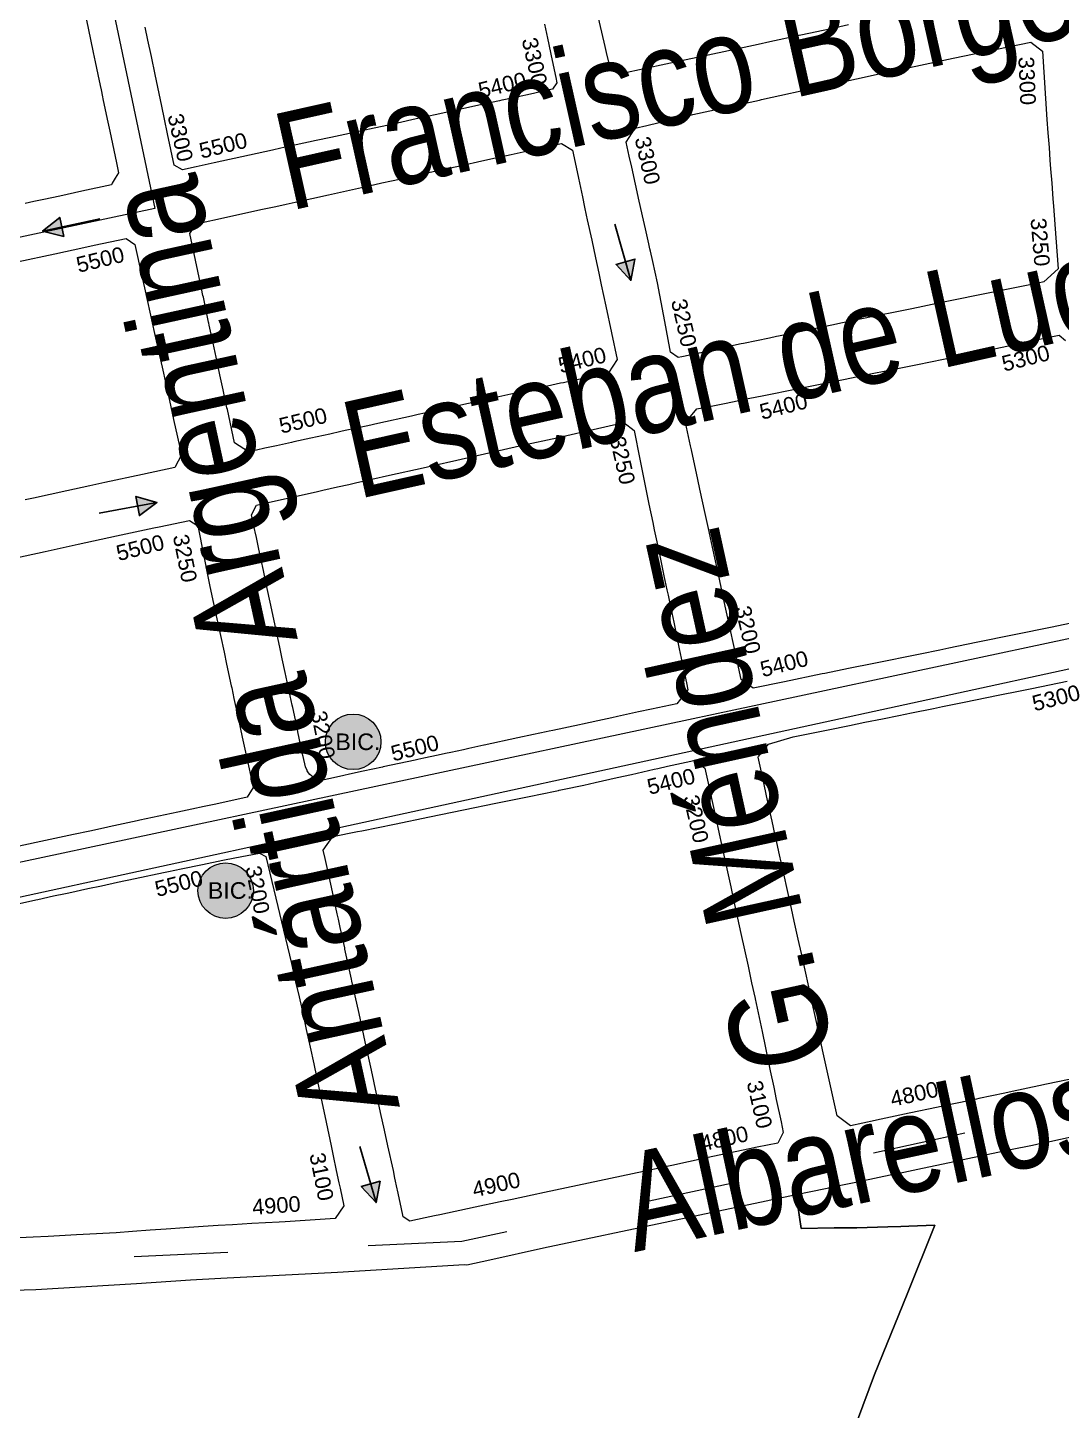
# Model space of a CAD drawing. Header units: millimetres. Extents: x 11558 to 23675, y 49449 to 61482.
# Drawn here: x 15711 to 15975.8, y 56756 to 57110 of the extents above; entities that cross this region are included whole.
import ezdxf

# ---------------------------------------------------------------- set-up
doc = ezdxf.new("R2010")
doc.units = ezdxf.units.MM
doc.linetypes.add('ACAD_ISO03W100', pattern=[30, 12, -18])
for name, color, linetype in [('0. plano base - nombres calles', 22, 'Continuous'), ('0. Plano Base - PLANO', 254, 'Continuous'), ('0. Plano base - sentido calles', 253, 'Continuous'), ('0.BARRIOS - DIVISIÓN', 12, 'ACAD_ISO03W100'), ('7. puesta en valor CC la lucila', 212, 'Continuous'), ('numeración', 7, 'Continuous')]:
    doc.layers.add(name, color=color, linetype=linetype)
doc.layers.add('Linea 19 Estación Carapachay', color=7, linetype='Continuous', true_color=0xa80000)
doc.layers.add('Linea Bicentenario Nueva', color=7, linetype='Continuous', true_color=0x0000cc, transparency=0.05)
doc.layers.get('7. puesta en valor CC la lucila').off()
doc.styles.get("Standard").update_dxf_attribs({"font": 'arial.ttf'})

# ---------------------------------------------------------------- blocks, each defined once
blk = doc.blocks.new('MANZANAS')
at = {"layer": '0. Plano Base - PLANO', "color": 0, "linetype": 'Continuous', "lineweight": 5}
for points in [[(5634956.6, 6179169.1), (5634953.1, 6179166.21), (5634946.97, 6179161.14), (5634940.67, 6179155.93), (5634938.32, 6179153.99), (5634937.4, 6179153.23), (5634933.66, 6179150.13), (5634926.95, 6179144.6), (5634919.68, 6179138.58), (5634910.95, 6179131.38), (5634907.18, 6179131.56), (5634904.84, 6179134.28), (5634903.81, 6179135.48), (5634897.91, 6179142.34)], [(5634887.39, 6179133.34), (5634889.69, 6179130.55), (5634893.43, 6179126.02), (5634896.23, 6179122.62), (5634897.15, 6179121.5), (5634896.86, 6179119.5), (5634895.63, 6179118.48), (5634892.42, 6179115.81), (5634889.98, 6179113.78), (5634887.07, 6179111.37), (5634886.69, 6179111.05), (5634886.18, 6179110.63), (5634882.99, 6179107.98), (5634879.02, 6179104.68), (5634875.97, 6179102.15), (5634873.2, 6179099.85), (5634869.36, 6179096.66), (5634865.62, 6179093.55), (5634862.52, 6179090.98), (5634860.95, 6179089.68), (5634855.93, 6179085.51), (5634852.22, 6179082.42), (5634849.25, 6179079.96), (5634842.72, 6179074.54), (5634842.12, 6179074.04), (5634840.4, 6179072.61), (5634835.77, 6179068.76), (5634828.65, 6179062.85), (5634825.06, 6179059.87), (5634822.28, 6179057.56), (5634819.87, 6179057.6), (5634814.67, 6179063.95), (5634812.23, 6179066.93), (5634810.08, 6179069.55), (5634804.82, 6179075.97), (5634801.82, 6179079.63), (5634799.13, 6179082.91), (5634796.97, 6179085.55)], [(5635077.46, 6179059.17), (5635073.93, 6179056.31), (5635058.52, 6179043.84), (5635052.95, 6179039.34), (5635051.14, 6179037.87), (5635047.13, 6179034.63), (5635037.69, 6179026.99), (5635032.59, 6179022.86), (5635027.77, 6179018.97), (5635027.23, 6179018.53), (5635019.55, 6179012.31), (5635013.16, 6179007.14), (5635009.41, 6179007.71), (5635005.8, 6179012.09), (5635003.75, 6179014.53), (5634998.17, 6179021.27), (5634995.89, 6179024.01), (5634992.64, 6179027.94), (5634987.32, 6179034.36), (5634984.16, 6179038.17), (5634981.68, 6179041.16), (5634977.6, 6179046.06), (5634975.96, 6179048.04), (5634970.99, 6179054.03), (5634970.34, 6179054.8), (5634966.45, 6179059.48), (5634967.44, 6179063.95), (5634970.7, 6179066.57), (5634973.39, 6179068.74), (5634977.9, 6179072.38), (5634981.07, 6179074.93), (5634987.79, 6179080.34), (5634991.81, 6179083.58), (5634994.56, 6179085.79), (5634997.59, 6179088.23), (5635001.17, 6179091.11), (5635003.77, 6179093.21), (5635005.21, 6179094.37), (5635012.34, 6179100.11), (5635017.6, 6179104.34), (5635020.13, 6179106.38), (5635024.07, 6179109.6), (5635025.75, 6179110.97), (5635027.91, 6179112.74), (5635030.84, 6179115.13), (5635035.45, 6179118.89), (5635039.42, 6179122.13), (5635041.06, 6179123.47), (5635043.15, 6179123.01)], [(5634782.79, 6179080.19), (5634786.01, 6179076.25), (5634788.14, 6179073.65), (5634789.68, 6179071.76), (5634791.76, 6179069.22), (5634793.61, 6179066.96), (5634794.34, 6179066.07), (5634795.46, 6179064.7), (5634795.81, 6179064.27), (5634799.2, 6179060.13), (5634801.2, 6179057.69), (5634806.41, 6179051.33), (5634808.06, 6179049.3), (5634807.97, 6179047.67), (5634807.9, 6179046.17), (5634807.88, 6179045.73), (5634801.95, 6179040.8), (5634797.47, 6179037.08), (5634794.24, 6179034.41), (5634792.22, 6179032.74), (5634790.51, 6179031.31)], [(5635133.18, 6178957.16), (5635126.63, 6178951.79), (5635125.1, 6178950.53), (5635119.67, 6178946.08), (5635118.18, 6178944.85), (5635112.93, 6178940.54), (5635112.43, 6178940.13), (5635108.91, 6178937.24), (5635106.53, 6178935.29), (5635104.38, 6178933.52), (5635099.15, 6178929.23), (5635098.82, 6178928.96), (5635092.2, 6178923.51), (5635091.93, 6178923.29), (5635086.96, 6178919.22), (5635082.78, 6178919.88), (5635077.2, 6178926.55), (5635072.19, 6178932.53), (5635066.72, 6178939.08), (5635063.5, 6178942.93), (5635061.12, 6178945.86), (5635055.47, 6178952.53), (5635053.05, 6178955.43), (5635050.04, 6178959.03), (5635047.91, 6178961.57), (5635044.34, 6178965.84), (5635042.58, 6178967.95), (5635038.87, 6178972.38), (5635036.78, 6178974.88), (5635035.93, 6178975.9), (5635035.63, 6178976.26), (5635033.21, 6178979.16), (5635031.23, 6178981.53), (5635028.94, 6178984.27), (5635026.74, 6178986.9), (5635022.44, 6178992.04), (5635022.48, 6178992.24), (5635023.17, 6178995.72), (5635023.28, 6178996.27), (5635028.01, 6179000.77), (5635035.16, 6179006.57), (5635039.46, 6179010.04), (5635042.58, 6179012.56), (5635046.19, 6179015.48), (5635049.53, 6179018.18), (5635052.09, 6179020.24), (5635056.54, 6179023.83), (5635058.39, 6179025.33), (5635062.83, 6179028.92), (5635069.71, 6179034.48), (5635074.18, 6179038.09), (5635076.55, 6179040), (5635083.72, 6179045.83)], [(5634795.59, 6179017.1), (5634803.16, 6179023.38), (5634809.05, 6179028.26), (5634811.13, 6179029.98), (5634817.54, 6179035.29), (5634820.28, 6179034.95), (5634825.59, 6179028.6), (5634827.57, 6179026.24), (5634829.85, 6179023.51), (5634835.25, 6179017.06), (5634840.95, 6179010.24), (5634846.52, 6179003.58), (5634849.75, 6178999.73), (5634855.7, 6178992.61), (5634855.7, 6178989.02), (5634849.16, 6178983.6), (5634841.54, 6178977.29), (5634838.52, 6178974.77), (5634833.86, 6178970.91), (5634827.17, 6178965.37), (5634825.45, 6178963.94)], [(5634829.58, 6178949.18), (5634836.13, 6178954.61), (5634842.8, 6178960.15), (5634850.5, 6178966.53), (5634858.05, 6178972.79), (5634859.14, 6178973.67), (5634865.29, 6178978.67), (5634867.81, 6178978.42), (5634877.43, 6178966.43), (5634879.28, 6178964.19), (5634883.09, 6178959.59), (5634888.66, 6178952.84), (5634890.69, 6178950.39), (5634894.27, 6178946.06), (5634894.64, 6178945.62), (5634896.4, 6178943.49), (5634899.63, 6178939.58), (5634902.84, 6178935.71), (5634908.67, 6178928.66), (5634911.26, 6178925.51), (5634911.07, 6178922.6), (5634904.72, 6178917.36), (5634902.38, 6178915.43), (5634899.87, 6178913.35), (5634897.03, 6178911), (5634889.4, 6178904.7), (5634888.81, 6178904.21), (5634883.18, 6178899.55), (5634882.62, 6178899.09), (5634879.29, 6178896.34), (5634876, 6178893.62), (5634869.4, 6178888.16), (5634862.5, 6178882.46)], [(5635123.3, 6178853.09), (5635121.78, 6178865.56), (5635119.75, 6178887.65), (5635117.84, 6178906.58), (5635112.08, 6178903.24), (5635110.34, 6178902.23), (5635107.38, 6178900.61), (5635102.8, 6178898.07), (5635100.49, 6178896.8), (5635096.14, 6178894.51), (5635095.93, 6178894.39), (5635095.34, 6178894.06), (5635087.9, 6178890.08), (5635082.76, 6178897.14), (5635088.69, 6178902), (5635091.44, 6178904.25), (5635096.17, 6178908.12), (5635096.41, 6178908.32), (5635101.82, 6178912.75), (5635103.62, 6178914.22), (5635108.33, 6178918.07), (5635113.82, 6178922.57), (5635117.54, 6178925.62), (5635126.16, 6178932.67), (5635130.61, 6178936.32), (5635132.65, 6178937.99), (5635134.14, 6178939.21), (5635144.84, 6178948.13)], [(5634868.85, 6178869.02), (5634875.11, 6178874.34), (5634875.55, 6178874.69), (5634878.71, 6178877.31), (5634881.11, 6178879.29), (5634881.82, 6178879.88), (5634885.63, 6178883.02), (5634888.4, 6178885.3), (5634891.63, 6178887.97), (5634895.21, 6178890.92), (5634900.91, 6178895.62), (5634901.92, 6178896.46), (5634904.48, 6178898.57), (5634908.82, 6178902.06), (5634912.94, 6178905.38), (5634915.41, 6178907.34), (5634920.45, 6178911.35), (5634922.31, 6178911.34), (5634940.73, 6178890.03), (5634943.83, 6178886.37), (5634946.44, 6178883.35), (5634949.42, 6178879.8), (5634951.89, 6178876.76), (5634954.88, 6178873.28), (5634957.64, 6178869.91), (5634958.23, 6178869.19), (5634960.61, 6178866.3), (5634963.18, 6178863.16), (5634967.33, 6178858.1), (5634971.29, 6178853.28), (5634972.94, 6178851.27), (5634975.39, 6178848.28), (5634977.45, 6178845.81), (5634978.32, 6178844.71), (5634981.25, 6178841.15), (5634980.79, 6178837.24), (5634969.85, 6178830.59), (5634968.51, 6178829.84), (5634962.48, 6178826.28), (5634958.22, 6178823.72), (5634955.01, 6178821.86), (5634951.71, 6178819.82), (5634947.61, 6178817.37), (5634943.62, 6178814.92), (5634940.11, 6178812.76), (5634936.22, 6178810.42), (5634932.73, 6178808.19), (5634925.41, 6178803.85), (5634923.96, 6178803), (5634917.65, 6178799.26), (5634914.34, 6178797.38), (5634909.61, 6178794.64)], [(5634894.88, 6178771.16), (5634921.11, 6178785.76), (5634943.28, 6178799.07), (5634955.16, 6178806.29), (5634961.87, 6178810.22), (5634987.64, 6178825.33), (5635015.62, 6178842.08), (5635016.15, 6178842.31), (5635020.82, 6178846.14), (5635031.59, 6178855.21), (5635082.76, 6178897.14), (5635087.9, 6178890.08), (5635095.34, 6178894.06), (5635095.93, 6178894.39), (5635096.14, 6178894.51), (5635100.49, 6178896.8), (5635102.8, 6178898.07), (5635107.38, 6178900.61), (5635110.34, 6178902.23), (5635112.08, 6178903.24), (5635117.84, 6178906.58), (5635119.75, 6178887.65), (5635121.78, 6178865.56), (5635123.3, 6178853.09)]]:
    blk.add_lwpolyline(points, dxfattribs=at)
for points in [[(5634957.88, 6179074.05), (5634957.13, 6179073.44), (5634954.75, 6179073.7), (5634954.15, 6179074.46), (5634949.8, 6179080), (5634945.54, 6179085.43), (5634943.56, 6179087.94), (5634940, 6179092.2), (5634938.24, 6179094.3), (5634937.87, 6179094.74), (5634936.98, 6179095.8), (5634934.46, 6179098.8), (5634932.3, 6179101.38), (5634929.29, 6179104.97), (5634929, 6179105.31), (5634926.95, 6179107.76), (5634924.06, 6179111.2), (5634922.2, 6179113.38), (5634919.86, 6179116.2), (5634920.25, 6179120.49), (5634922.55, 6179122.45), (5634925.04, 6179124.58), (5634930.74, 6179129.47), (5634931.76, 6179130.33), (5634938.59, 6179136.03), (5634945.19, 6179141.53), (5634945.59, 6179141.86), (5634951.43, 6179146.73), (5634952.06, 6179147.25), (5634961.03, 6179154.73), (5634966.29, 6179159.12), (5634968.95, 6179161.33), (5634976.72, 6179167.69), (5634984.31, 6179173.89), (5634992.77, 6179180.82), (5634995.79, 6179183.28), (5635000.01, 6179186.74), (5635003.79, 6179186.04), (5635012.82, 6179171.06), (5635014.61, 6179168.16), (5635016.63, 6179164.91), (5635018.3, 6179162.2), (5635019.51, 6179160.26), (5635021.45, 6179157.12), (5635023.57, 6179153.71), (5635024.56, 6179152.12), (5635028.84, 6179145.2), (5635033.03, 6179138.45), (5635031.32, 6179133.8), (5635030.18, 6179132.88), (5635026.08, 6179129.57), (5635019.64, 6179124.37), (5635011.92, 6179118.13), (5635009.87, 6179116.47), (5635004.44, 6179112.09), (5635002.09, 6179110.19), (5634996.59, 6179105.72), (5634990.41, 6179100.69), (5634988.24, 6179098.93), (5634983.68, 6179095.23), (5634977.39, 6179090.12), (5634976.96, 6179089.77), (5634975.56, 6179088.63), (5634970.28, 6179084.32), (5634969.86, 6179083.97), (5634965.78, 6179080.64), (5634963.89, 6179078.97), (5634963.3, 6179078.45)], [(5634872.22, 6179002.58), (5634870.59, 6179001.22), (5634866.31, 6179001.63), (5634860.8, 6179008.34), (5634860.49, 6179008.71), (5634857.48, 6179012.34), (5634855, 6179015.34), (5634852.02, 6179018.96), (5634849.71, 6179021.75), (5634846.69, 6179025.43), (5634846.38, 6179025.8), (5634846.21, 6179026.01), (5634842.08, 6179031.02), (5634841.76, 6179031.4), (5634840.61, 6179032.8), (5634837.73, 6179036.28), (5634831.44, 6179043.91), (5634831.75, 6179046.83), (5634837.91, 6179051.98), (5634844.78, 6179057.73), (5634847.78, 6179060.23), (5634849.88, 6179061.98), (5634851.68, 6179063.49), (5634858.43, 6179069.12), (5634865.06, 6179074.66), (5634867.76, 6179076.92), (5634869.12, 6179078.06), (5634871.12, 6179079.72), (5634871.79, 6179080.29), (5634876.25, 6179084.01), (5634878.3, 6179085.73), (5634880.43, 6179087.5), (5634885.2, 6179091.48), (5634889.27, 6179094.89), (5634892.06, 6179097.22), (5634895.17, 6179099.82), (5634897.6, 6179101.85), (5634898.99, 6179103.01), (5634902.08, 6179105.59), (5634905.34, 6179108.31), (5634908.58, 6179108.07), (5634910.65, 6179105.56), (5634913.25, 6179102.41), (5634916.37, 6179098.62), (5634918.08, 6179096.55), (5634919.44, 6179094.9), (5634920.22, 6179093.95), (5634923.61, 6179089.84), (5634926.52, 6179086.32), (5634929.07, 6179083.22), (5634931.01, 6179080.87), (5634934.56, 6179076.56), (5634943.49, 6179065.73), (5634943.07, 6179061.72), (5634937.36, 6179056.95), (5634934.52, 6179054.58), (5634934, 6179054.15), (5634933.4, 6179053.65), (5634930.8, 6179051.48), (5634930.37, 6179051.12), (5634925.68, 6179047.2), (5634923.42, 6179045.31), (5634916.74, 6179039.74), (5634913.95, 6179037.42), (5634910.09, 6179034.19), (5634909.19, 6179033.44), (5634906.03, 6179030.8), (5634904.78, 6179029.76), (5634903.42, 6179028.63), (5634896.61, 6179022.94), (5634894.65, 6179021.3), (5634890.05, 6179017.47), (5634889.16, 6179016.73), (5634886.95, 6179014.88), (5634883.14, 6179011.7), (5634879.69, 6179008.82), (5634879.27, 6179008.47), (5634876.24, 6179005.94), (5634873.89, 6179003.98)], [(5634925.8, 6178935.11), (5634924.79, 6178934.9), (5634923.68, 6178934.92), (5634922.6, 6178935.18), (5634922.09, 6178935.4), (5634921.6, 6178935.67), (5634921.5, 6178935.76), (5634920.74, 6178936.38), (5634918.97, 6178938.49), (5634918.81, 6178938.69), (5634914.88, 6178943.46), (5634914.42, 6178944.01), (5634910.79, 6178948.41), (5634910.44, 6178948.84), (5634904.99, 6178955.44), (5634902.68, 6178958.24), (5634900.74, 6178960.59), (5634899.46, 6178962.14), (5634893.75, 6178969.07), (5634890.46, 6178973.05), (5634887.99, 6178976.05), (5634884.42, 6178980.38), (5634882.47, 6178982.74), (5634880.35, 6178985.3), (5634878.71, 6178987.29), (5634878.72, 6178990.11), (5634881.3, 6178992.28), (5634885.23, 6178995.58), (5634890.95, 6179000.4), (5634892.02, 6179001.3), (5634894.99, 6179003.8), (5634897.25, 6179005.7), (5634898.57, 6179006.82), (5634901.85, 6179009.58), (5634905.38, 6179012.56), (5634912.16, 6179018.27), (5634914.17, 6179019.96), (5634918.89, 6179023.94), (5634925.35, 6179029.38), (5634932.13, 6179035.1), (5634938.97, 6179040.85), (5634944.74, 6179045.72), (5634945.66, 6179046.49), (5634952.46, 6179052.23), (5634955.71, 6179051.59), (5634960.41, 6179045.78), (5634965.57, 6179039.33), (5634967.78, 6179036.64), (5634970.79, 6179032.96), (5634972.02, 6179031.46), (5634973.5, 6179029.65), (5634976.35, 6179026.18), (5634979.66, 6179022.13), (5634981.96, 6179019.33), (5634982.85, 6179018.23), (5634984.99, 6179015.62), (5634987.34, 6179012.76), (5634991.77, 6179007.35), (5634993.33, 6179005.44), (5634997.41, 6179000.47), (5634998.57, 6178999.05), (5634997.66, 6178994.59), (5634992.55, 6178990.36), (5634989.92, 6178988.18), (5634985.71, 6178984.7), (5634984.53, 6178983.72), (5634981.72, 6178981.4), (5634978.62, 6178978.83), (5634978, 6178978.32), (5634972.67, 6178973.91), (5634971.9, 6178973.27), (5634971.32, 6178972.79), (5634968.73, 6178970.64), (5634965.56, 6178968.02), (5634958.79, 6178962.42), (5634958.7, 6178962.34), (5634955.66, 6178959.83), (5634954.59, 6178958.94), (5634952.07, 6178956.85), (5634950.96, 6178955.94), (5634949.5, 6178954.73), (5634946.63, 6178952.35), (5634945.39, 6178951.32), (5634944.82, 6178950.86), (5634938.4, 6178945.54), (5634938.25, 6178945.41), (5634934.37, 6178942.2), (5634931.59, 6178939.9), (5634930.43, 6178938.94), (5634927.76, 6178936.73), (5634926.14, 6178935.38)], [(5635001.19, 6178848.04), (5634998.06, 6178845.46), (5634996.01, 6178845.67), (5634994.4, 6178847.66), (5634991.65, 6178851.06), (5634991.39, 6178851.38), (5634989.62, 6178853.5), (5634988.36, 6178855.02), (5634984.18, 6178860.03), (5634981.55, 6178863.2), (5634978.61, 6178866.73), (5634976.48, 6178869.28), (5634973.91, 6178872.37), (5634973.08, 6178873.37), (5634971.02, 6178875.84), (5634969.01, 6178878.26), (5634967.55, 6178880.01), (5634962.02, 6178886.66), (5634956.59, 6178893.18), (5634956.25, 6178893.58), (5634951.19, 6178899.66), (5634951.12, 6178899.74), (5634951, 6178899.89), (5634947.56, 6178904.02), (5634946.16, 6178905.7), (5634945.27, 6178906.77), (5634942.66, 6178909.91), (5634940.83, 6178912.11), (5634936.01, 6178917.9), (5634934.61, 6178919.57), (5634935.14, 6178923.75), (5634940.17, 6178927.81), (5634941.04, 6178928.52), (5634947.68, 6178933.9), (5634954.84, 6178939.71), (5634961.73, 6178945.29), (5634968.28, 6178950.6), (5634975.09, 6178956.11), (5634980.32, 6178960.35), (5634981.02, 6178960.92), (5634981.16, 6178961.04), (5634981.81, 6178961.57), (5634986.11, 6178965.12), (5634988.42, 6178967.06), (5634992.85, 6178970.78), (5634995.74, 6178973.21), (5635000.25, 6178977), (5635000.98, 6178977.62), (5635002.93, 6178979.26), (5635007.64, 6178983.21), (5635008.44, 6178983.88), (5635011.64, 6178983.28), (5635013.15, 6178981.46), (5635014.68, 6178979.64), (5635017.26, 6178976.53), (5635019.74, 6178973.54), (5635022.65, 6178970.05), (5635028.05, 6178963.56), (5635031.54, 6178959.36), (5635033.73, 6178956.73), (5635039.34, 6178949.98), (5635044.83, 6178943.38), (5635047.63, 6178940.02), (5635050.27, 6178936.86), (5635050.34, 6178936.76), (5635052.65, 6178933.98), (5635055.77, 6178930.2), (5635061.42, 6178923.26), (5635062.25, 6178922.24), (5635064.99, 6178918.89), (5635066.99, 6178916.45), (5635070.73, 6178911.88), (5635072.51, 6178909.7), (5635072.47, 6178906.66), (5635068.3, 6178903.3), (5635066.72, 6178902), (5635059.29, 6178895.93), (5635052.23, 6178890.07), (5635051.97, 6178889.86), (5635032, 6178873.41), (5635025.31, 6178867.9), (5635022.81, 6178865.84), (5635018.77, 6178862.52), (5635016.37, 6178860.54), (5635011.32, 6178856.38), (5635004.11, 6178850.45), (5635003.07, 6178849.59)]]:
    blk.add_lwpolyline(points, close=True, dxfattribs=at)
blk = doc.blocks.new('bic. nueva fucsia')
at = {"layer": 'Linea Bicentenario Nueva', "lineweight": 211, "true_color": 0xededed}
h = blk.add_hatch(color=7, dxfattribs=at)
h.dxf.hatch_style = 1
edge = h.paths.add_edge_path()
edge.add_arc((0, 0), 7.11, 0, 360)
at = {"layer": 'Linea Bicentenario Nueva', "color": 230, "lineweight": 9, "true_color": 0xea348c}
blk.add_circle((0, 0), 7.11, dxfattribs=at)
at = {"layer": 'Linea Bicentenario Nueva', "color": 230, "lineweight": 15, "true_color": 0xea348c, "insert": (-4.55, 2.15), "char_height": 4.25, "attachment_point": 1}
blk.add_mtext_dynamic_manual_height_columns('BIC.', width=16.4579, gutter_width=12.5, heights=[0], dxfattribs=at)
blk = doc.blocks.new('bic. nueva verde')
at = {"layer": 'Linea Bicentenario Nueva', "lineweight": 211, "true_color": 0xededed}
h = blk.add_hatch(color=7, dxfattribs=at)
h.dxf.hatch_style = 1
edge = h.paths.add_edge_path()
edge.add_arc((0, 0), 7.11, 0, 360)
at = {"layer": 'Linea Bicentenario Nueva', "color": 62, "lineweight": 9, "true_color": 0xa2c01b}
blk.add_circle((0, 0), 7.11, dxfattribs=at)
at = {"layer": 'Linea Bicentenario Nueva', "color": 62, "lineweight": 15, "true_color": 0xa2c01b, "insert": (-4.55, 2.15), "char_height": 4.25, "attachment_point": 1}
blk.add_mtext_dynamic_manual_height_columns('BIC.', width=16.4579, gutter_width=12.5, heights=[0], dxfattribs=at)

msp = doc.modelspace()

# ---------------------------------------------------------------- hatches: boundary and pattern name
at = {"layer": '0. Plano base - sentido calles', "linetype": 'Continuous', "lineweight": 25, "ltscale": 2, "true_color": 0x1a1a1a}
h = msp.add_hatch(color=250, dxfattribs=at)
h.dxf.hatch_style = 1
h.paths.add_polyline_path([(15714.89, 57057.94), (15720.3, 57056.55), (15719.78, 57058.99)])
h.paths.add_polyline_path([(15714.89, 57057.94), (15719.78, 57058.99), (15719.25, 57061.44)])
h = msp.add_hatch(color=250, dxfattribs=at)
h.dxf.hatch_style = 1
h.paths.add_polyline_path([(15865.56, 57045.29), (15866.59, 57050.78), (15864.19, 57050.1)])
h.paths.add_polyline_path([(15865.56, 57045.29), (15864.19, 57050.1), (15861.79, 57049.41)])
h = msp.add_hatch(color=250, dxfattribs=at)
h.dxf.hatch_style = 1
h.paths.add_polyline_path([(15744.16, 56988.42), (15738.79, 56989.97), (15739.24, 56987.51)])
h.paths.add_polyline_path([(15744.16, 56988.42), (15739.24, 56987.51), (15739.69, 56985.06)])
h = msp.add_hatch(color=250, dxfattribs=at)
h.dxf.hatch_style = 1
h.paths.add_polyline_path([(15800.29, 56809.15), (15801.32, 56814.64), (15798.91, 56813.96)])
h.paths.add_polyline_path([(15800.29, 56809.15), (15798.91, 56813.96), (15796.51, 56813.27)])
at = {"layer": 'Linea Bicentenario Nueva', "lineweight": 15, "true_color": 0xa2c01b}
h = msp.add_hatch(dxfattribs=at)
h.set_pattern_fill('AR-HBONE', color=62)
h.set_pattern_definition([(45, (950.37, 3614.82), (1e-14, 143.6841), [304.8, -101.6]), (135, (1022.22, 3686.66), (1e-14, 143.6841), [304.8, -101.6])])
h.paths.add_polyline_path([(15791.21, 56924.61, 1), (15799.58, 56924.61, 1)])
h.paths.add_polyline_path([(15791.84, 56921.97), (15799.88, 56921.97), (15799.88, 56927.12), (15791.84, 56927.12)], flags=9)
at = {"layer": 'Linea Bicentenario Nueva', "lineweight": 15, "true_color": 0xea348c}
h = msp.add_hatch(dxfattribs=at)
h.set_pattern_fill('AR-HBONE', color=230)
h.set_pattern_definition([(45, (916.28, 3582.22), (1e-14, 143.6841), [304.8, -101.6]), (135, (988.13, 3654.06), (1e-14, 143.6841), [304.8, -101.6])])
h.paths.add_polyline_path([(15757.12, 56892.01, 1), (15765.49, 56892.01, 1)])
h.paths.add_polyline_path([(15757.75, 56889.37), (15765.79, 56889.37), (15765.79, 56894.52), (15757.75, 56894.52)], flags=9)

# ---------------------------------------------------------------- linework, layer by layer
at = {"layer": '0. Plano base - sentido calles', "color": 250, "linetype": 'Continuous', "lineweight": 25, "ltscale": 2, "true_color": 0x1a1a1a}
for points in [[(15729.56, 57061.09), (15714.89, 57057.94), (15719.25, 57061.44), (15720.3, 57056.55), (15714.89, 57057.94)], [(15861.44, 57059.71), (15865.56, 57045.29), (15861.79, 57049.41), (15866.59, 57050.78), (15865.56, 57045.29)], [(15729.4, 56985.71), (15744.16, 56988.42), (15739.69, 56985.06), (15738.79, 56989.97), (15744.16, 56988.42)], [(15796.17, 56823.57), (15800.29, 56809.15), (15796.51, 56813.27), (15801.32, 56814.64), (15800.29, 56809.15)]]:
    msp.add_lwpolyline(points, dxfattribs=at)
at = {"layer": '0.BARRIOS - DIVISIÓN', "color": 14, "lineweight": 18, "ltscale": 2}
msp.add_lwpolyline([(16418.59, 58130.89), (16249.98, 58111.94), (16083.83, 58079.19), (15820.55, 58019.73), (15876.26, 57767.08), (15937.04, 57702.15), (16048.38, 57371.67), (16080.77, 57272.05), (16119.78, 56977.46), (16114.28, 56971.06), (16127.11, 56864.76), (15822.26, 56799.18), (15619.96, 56789.72), (15441.36, 56374.38), (15242.07, 56442.67), (14737.19, 56476.17), (14744.95, 56558.25), (14680.7, 56781.83), (14379.79, 56701.5), (14354.72, 56697.3), (14314.52, 56710.66), (13967.63, 56603.49), (14252.98, 55490.76)], dxfattribs=at)
at = {"layer": 'Linea 19 Estación Carapachay', "lineweight": 15}
msp.add_lwpolyline([(17174.57, 57457.89), (16228.33, 57449.93), (16211.2, 57515.81), (16015.52, 57480.55), (15669.16, 57406.27), (15711.4, 57217.13), (15743.6, 57063.68), (15399.68, 56990.41), (15347.23, 56923.77), (15246.23, 57002.42), (14957.3, 56625.37), (14847.19, 56710.57), (14677.77, 56789.89), (14384.87, 56708.79), (14291.21, 57049.12), (14386.89, 57077.08), (14404.23, 57017.47)], dxfattribs=at)
at = {"layer": 'Linea Bicentenario Nueva', "color": 230, "lineweight": 15, "true_color": 0xea348c}
msp.add_lwpolyline([(15478.06, 55091.64), (15472.14, 55308.43), (15221.74, 55300.15), (15300.84, 56240.68), (15379.93, 56218.95), (15509.99, 56529.49), (15625.21, 56789.97), (15673.75, 56879.78), (16120.31, 56976.8), (16671.38, 56982.43), (16641.58, 57214.43), (16613.47, 57444.51), (17468.31, 57451.7), (17899.55, 57452.47), (18001.88, 57453.3), (18290.15, 57456.57), (19863.73, 57471.64), (19819.9, 57016.86)], dxfattribs=at)
at = {"layer": 'Linea Bicentenario Nueva', "color": 62, "lineweight": 15, "true_color": 0xa2c01b}
msp.add_lwpolyline([(19819.9, 57016.86), (16121.28, 56984.13), (15670.04, 56887.97), (15613.8, 56792.68), (15366.73, 56219), (15381.35, 56214.88), (15489.61, 56218.92), (15501.1, 55912.69), (15523.64, 55303.29), (15464.79, 55301.52), (15471.57, 55091.39)], dxfattribs=at)

# ---------------------------------------------------------------- block references
at = {"layer": '0. Plano Base - PLANO', "color": 28, "lineweight": 5, "true_color": 0x0d0d0d, "rotation": 332.5463477508169}
msp.add_blockref('MANZANAS', (-7833237.48, -2828296.13), dxfattribs=at)
at = {"layer": '7. puesta en valor CC la lucila', "color": 250, "lineweight": 30, "rotation": 332.5463477508169}
msp.add_blockref('MANZANAS', (-7833237.48, -2828296.13), dxfattribs=at)
at = {"layer": 'Linea Bicentenario Nueva', "lineweight": 15}
for name, p in [('bic. nueva verde', (15794.42, 56927.14)), ('bic. nueva fucsia', (15761.76, 56889.05))]:
    msp.add_blockref(name, p, dxfattribs=at)

# ---------------------------------------------------------------- texts
at = {"layer": '0. plano base - nombres calles', "color": 250, "lineweight": 15, "true_color": 0x1a1a1a, "char_height": 25, "attachment_point": 1}
for s, insert, rotation in [('{\\fArial Narrow|b0|i0|c0|p34;Francisco Borges}', (15772.59, 57087.46), 12.6056), ('{\\fArial Narrow|b0|i0|c0|p34;Antártida Argentina}', (15782, 56828.34), 102.3255), ('{\\fArial Narrow|b0|i0|c0|p34;Esteban de Luca}', (15789.97, 57013.63), 12.6056), ('{\\fArial Narrow|b0|i0|c0|p34;G. Méndez}', (15893.52, 56840.88), 102.3959), ('{\\fArial Narrow|b0|i0|c0|p34;Albarellos}', (15861.2, 56820.89), 12.1199)]:
    msp.add_mtext_dynamic_manual_height_columns(s, width=329.255, gutter_width=12.5, heights=[0], dxfattribs=dict(at, insert=insert, rotation=rotation))
at = {"layer": 'numeración', "color": 251, "true_color": 0x606162, "char_height": 4, "attachment_point": 1}
for s, insert, rotation in [('\\pt12;3300', (15841.47, 57107.85), 282.88), ('\\pt12;3300', (15968.81, 57102.69), 272.4492), ('5400', (15826.11, 57095.81), 13.6627), ('\\pt12;3300', (15750.75, 57088.38), 282.88), ('5500', (15754.61, 57080.33), 13.6627), ('\\pt12;3300', (15870.4, 57082.51), 282.88), ('\\pt12;3250', (15971.91, 57061.46), 274.7969), ('5500', (15723.13, 57051.12), 13.6627), ('\\pt12;3250', (15879.72, 57040.93), 282.88), ('5400', (15846.57, 57025.39), 13.6627), ('5300', (15960.18, 57025.8), 14.2918), ('5400', (15898.14, 57013.47), 14.2918), ('5500', (15775.07, 57009.91), 13.6627), ('\\pt12;3250', (15864, 57005.7), 282.88), ('5500', (15733.35, 56977.28), 14.2918), ('\\pt12;3250', (15752.14, 56980.63), 281.1122), ('\\pt12;3200', (15896.15, 56962.34), 282.88), ('5400', (15898.31, 56947.55), 14.2918), ('5300', (15967.96, 56938.82), 14.2918), ('\\pt12;3200', (15787.5, 56935.42), 281.1122), ('5500', (15803.7, 56925.98), 14.2918), ('5400', (15869.34, 56917.43), 14.2918), ('\\pt12;3200', (15882.83, 56913.92), 282.88), ('5500', (15743.25, 56891.28), 14.2918), ('\\pt12;3200', (15770.73, 56895.76), 281.1122), ('\\pt12;3100', (15899.1, 56840.79), 282.88), ('4800', (15931.63, 56837.56), 12.7315), ('4800', (15882.98, 56826.17), 12.7315), ('\\pt12;3100', (15787.12, 56822.28), 281.1122), ('4900', (15824.56, 56814.37), 12.7315), ('4900', (15768.4, 56810), 4.2085)]:
    msp.add_mtext_dynamic_manual_height_columns(s, width=16.0314, gutter_width=12.5, heights=[0], dxfattribs=dict(at, insert=insert, rotation=rotation))

doc.saveas('drawing.dxf')
